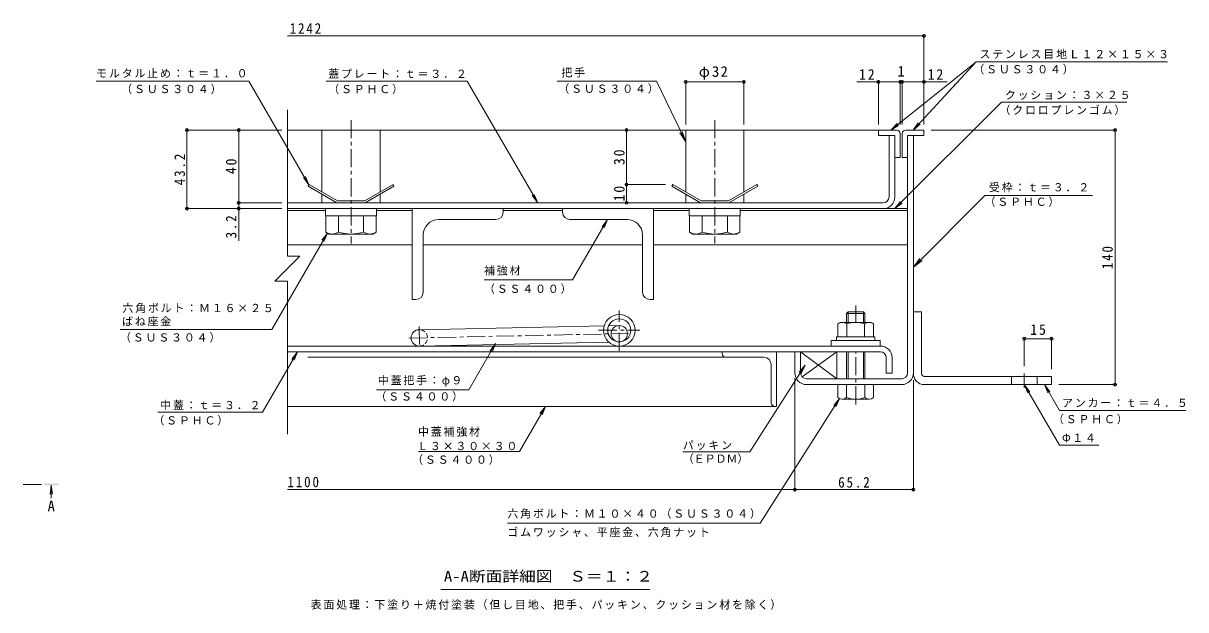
# Model space of a CAD drawing. Units: millimetres at full size; some dimension numbers follow another scale. Extents: x -524 to 544, y -392 to 335.
# Drawn here: x -95 to 544, y 13 to 335 of the extents above; entities that cross this region are included whole.
import ezdxf
from ezdxf.enums import TextEntityAlignment as Align

# ---------------------------------------------------------------- set-up
doc = ezdxf.new("R2010")
doc.units = ezdxf.units.MM
doc.header["$LTSCALE"] = 2
doc.header["$PDMODE"] = 32
doc.header["$PDSIZE"] = 1.6
doc.linetypes.add('CHAIN1', pattern=[8, 5, -1, 1, -1])
doc.linetypes.add('DASHED1', pattern=[1.8, 1.2, -0.6])
for name, color, linetype, lineweight in [('0-2_仕上', 3, 'Continuous', 9), ('0-5_寸法', 7, 'DASHED1', 9), ('D-1', 2, 'Continuous', 9), ('D-2', 3, 'Continuous', 9), ('D-3', 4, 'Continuous', 9), ('D-5', 7, 'Continuous', 9), ('D-6', 6, 'Continuous', 9), ('D-7', 5, 'Continuous', 5), ('D-9', 134, 'Continuous', 5), ('D-A', 3, 'Continuous', 9), ('D-B', 6, 'Continuous', 9), ('D-C', 2, 'Continuous', 9), ('D-E', 3, 'Continuous', 9), ('D-F', 7, 'Continuous', 9)]:
    doc.layers.add(name, color=color, linetype=linetype, lineweight=lineweight)
doc.styles.add('ＭＳ ゴシック', font='')
doc.styles.get('ＭＳ ゴシック').set_extended_font_data('MS Gothic')

msp = doc.modelspace()

# ---------------------------------------------------------------- linework, layer by layer
at = {"layer": '0-2_仕上', "color": 4, "linetype": 'CHAIN1'}
msp.add_line((-95.493, 81.712), (-84.094, 81.712), dxfattribs=at)
at = {"layer": '0-2_仕上', "color": 4}
for q in [(-80.747, 76.354), (-79.442, 76.354), (-80.094, 74.191)]:
    msp.add_line((-80.094, 81.312), q, dxfattribs=at)
msp.add_solid([(-76.094, 81.312), (-76.094, 82.112), (-84.094, 81.312), (-84.094, 82.112)], dxfattribs=at)
at = {"layer": 'D-1'}
for p, q in [((390.746, 143.018), (390.746, 273.618)), ((393.946, 143.018), (393.946, 273.618)), ((331.946, 143.018), (331.946, 154.618)), ((335.146, 139.818), (387.546, 139.818)), ((335.146, 136.618), (357.246, 136.618)), ((387.546, 136.618), (367.246, 136.618))]:
    msp.add_line(p, q, dxfattribs=at)
msp.add_lwpolyline([(328.746, 143.018), (328.746, 154.618), (331.946, 154.618)], dxfattribs=at)
for centre, radius, start, end in [((335.146, 143.018), 6.4, 180, 270), ((335.146, 143.018), 3.2, 180, 270), ((387.546, 143.018), 3.2, 270, 0), ((387.546, 143.018), 6.4, 270, 0)]:
    msp.add_arc(centre, radius, start, end, dxfattribs=at)
at = {"layer": 'D-2'}
for p, q in [((383.746, 273.618), (380.546, 273.618)), ((380.546, 239.818), (380.546, 273.618)), ((383.746, 239.818), (383.746, 273.618)), ((377.346, 236.618), (49.746, 236.618)), ((49.746, 233.418), (377.346, 233.418))]:
    msp.add_line(p, q, dxfattribs=at)
at = {"layer": 'D-2', "linetype": 'CHAIN1'}
for p, q in [((232.246, 155.12), (232.246, 177.316)), ((220.897, 166.468), (243.594, 166.468))]:
    msp.add_line(p, q, dxfattribs=at)
at = {"layer": 'D-2'}
for radius in [8.65, 6.35]:
    msp.add_circle((232.246, 166.468), radius, dxfattribs=at)
for radius in [3.2, 6.4]:
    msp.add_arc((377.346, 239.818), radius, 270, 0, dxfattribs=at)
at = {"layer": 'D-3'}
for p, q in [((374.746, 276.618), (49.746, 276.618)), ((384.746, 276.618), (374.746, 276.618)), ((374.746, 276.618), (374.746, 273.618)), ((389.746, 276.618), (399.746, 276.618)), ((399.746, 276.618), (399.746, 273.618)), ((386.746, 274.618), (386.746, 261.618)), ((387.746, 274.618), (387.746, 261.618)), ((399.746, 273.618), (390.746, 273.618)), ((390.746, 261.618), (390.746, 273.618)), ((383.746, 261.618), (386.746, 261.618)), ((390.746, 261.618), (387.746, 261.618)), ((76.978, 236.618), (61.157, 245.752)), ((107.834, 246.618), (92.246, 237.618)), ((108.334, 245.752), (92.514, 236.618)), ((107.834, 246.618), (108.334, 245.752)), ((261.657, 246.618), (261.157, 245.752)), ((261.157, 245.752), (276.978, 236.618)), ((261.657, 246.618), (277.246, 237.618)), ((307.834, 246.618), (292.246, 237.618)), ((308.334, 245.752), (292.514, 236.618)), ((307.834, 246.618), (308.334, 245.752)), ((76.978, 236.618), (92.514, 236.618)), ((77.246, 237.618), (92.246, 237.618)), ((276.978, 236.618), (292.514, 236.618)), ((277.246, 237.618), (292.246, 237.618))]:
    msp.add_line(p, q, dxfattribs=at)
for points in [[(374.746, 273.618), (383.746, 273.618), (383.746, 261.618)], [(77.246, 237.618), (61.657, 246.618), (61.157, 245.752)]]:
    msp.add_lwpolyline(points, dxfattribs=at)
for centre, start, end in [((384.746, 274.618), 0, 90), ((389.746, 274.618), 90, 180)]:
    msp.add_arc(centre, 2, start, end, dxfattribs=at)
at = {"layer": 'D-5'}
for p, q in [((428.455, 314.098), (381.527, 276.618)), ((428.455, 314.098), (393.752, 276.618)), ((428.455, 314.098), (533.624, 314.098)), ((71.15, 303.568), (148.587, 303.568)), ((187.446, 236.618), (148.587, 303.568)), ((252.663, 303.568), (198.012, 303.568)), ((252.663, 303.568), (268.746, 270.15)), ((442.357, 291.972), (383.803, 233.418)), ((442.357, 291.972), (511.265, 291.972)), ((268.746, 270.15), (265.46, 275.171)), ((268.746, 270.15), (266.872, 275.85)), ((381.529, 276.619), (384.995, 280.222)), ((381.529, 276.619), (385.809, 279.202)), ((393.752, 276.618), (396.641, 280.699)), ((393.752, 276.618), (397.599, 279.812)), ((61.594, 246.507), (59.67, 251.122)), ((187.446, 236.618), (184.393, 240.578)), ((187.446, 236.618), (185.522, 241.233)), ((383.803, 233.418), (386.847, 237.385)), ((433.225, 240.695), (393.946, 201.28)), ((433.225, 240.695), (492.493, 240.695)), ((383.803, 233.418), (387.77, 236.462)), ((225.802, 227.418), (222.749, 223.458)), ((71.784, 219.973), (68.74, 216.007)), ((393.946, 201.28), (397.59, 206.046)), ((393.946, 201.28), (398.699, 204.941)), ((206.565, 194.276), (157.854, 194.276)), ((41.136, 166.89), (-42.261, 166.89)), ((36.077, 121.453), (55.327, 154.618)), ((55.327, 154.618), (52.274, 150.658)), ((55.327, 154.618), (53.403, 150.003)), ((164.248, 159.148), (161.195, 155.188)), ((164.248, 159.148), (162.324, 154.533)), ((304.098, 99.593), (334.443, 147.214)), ((334.443, 147.214), (331.229, 143.385)), ((334.443, 147.214), (332.329, 142.683)), ((454.946, 136.618), (456.859, 131.999)), ((454.946, 136.618), (457.99, 132.651)), ((454.946, 136.618), (474.228, 103.22)), ((466.005, 136.618), (474.228, 122.376)), ((466.005, 136.618), (467.919, 131.999)), ((466.005, 136.618), (469.049, 132.651)), ((309.654, 60.392), (353.336, 128.943)), ((353.336, 128.943), (350.122, 125.113)), ((353.336, 128.943), (351.223, 124.412)), ((-21.467, 121.453), (36.077, 121.453)), ((177.305, 99.829), (191.694, 124.618)), ((191.694, 124.618), (188.641, 120.658)), ((191.694, 124.618), (189.77, 120.003)), ((474.228, 122.376), (543.716, 122.376)), ((474.228, 103.22), (495.839, 103.22)), ((121.843, 99.829), (177.305, 99.829)), ((267.184, 99.593), (304.098, 99.593)), ((170.708, 60.392), (309.654, 60.392)), ((249.048, 23.95), (134.048, 23.95))]:
    msp.add_line(p, q, dxfattribs=at)
for points in [[(-55.312, 303.568), (28.475, 303.568), (61.594, 246.507), (58.541, 250.467)], [(206.565, 194.276), (225.802, 227.418), (223.877, 222.803)], [(41.136, 166.89), (71.784, 219.973), (69.87, 215.354)], [(98.769, 133.765), (149.515, 133.765), (164.248, 159.148)]]:
    msp.add_lwpolyline(points, dxfattribs=at)
at = {"layer": 'D-6'}
for p, q in [((390.746, 255.417), (390.746, 252.417)), ((49.746, 233.418), (390.746, 233.418)), ((49.746, 232.418), (70.746, 232.418)), ((98.746, 232.418), (118.412, 232.418)), ((168.412, 232.418), (201.079, 232.418)), ((251.079, 232.418), (270.746, 232.418)), ((298.746, 232.418), (390.746, 232.418)), ((49.746, 213.418), (118.412, 213.418)), ((124.412, 213.418), (245.079, 213.418)), ((251.079, 213.418), (390.746, 213.418)), ((122.152, 166.817), (223.958, 168.946)), ((226.421, 168.997), (232.152, 169.117)), ((122.34, 157.819), (226.506, 159.997)), ((232.246, 160.117), (232.34, 160.119)), ((331.946, 154.618), (331.946, 143.018)), ((332.849, 140.789), (351.946, 154.618))]:
    msp.add_line(p, q, dxfattribs=at)
at = {"layer": 'D-6', "linetype": 'CHAIN1'}
for p, q in [((122.114, 168.618), (122.364, 156.643)), ((116.542, 162.199), (237.302, 164.724))]:
    msp.add_line(p, q, dxfattribs=at)
at = {"layer": 'D-6'}
msp.add_lwpolyline([(335.146, 139.818), (351.946, 139.818), (351.946, 154.618), (331.946, 154.618), (351.946, 139.818)], dxfattribs=at)
msp.add_circle((232.246, 164.618), 4.5, dxfattribs=at)
msp.add_arc((122.246, 162.318), 4.5, 90, 270, dxfattribs=at)
at = {"layer": 'D-6', "linetype": 'DASHED1'}
msp.add_arc((122.246, 162.318), 4.5, 270, 90, dxfattribs=at)
at = {"layer": 'D-7', "linetype": 'CHAIN1'}
for p, q in [((362.246, 170.818), (362.246, 180.151)), ((362.246, 125.74), (362.246, 154.618))]:
    msp.add_line(p, q, dxfattribs=at)
at = {"layer": 'D-7'}
for p, q in [((358.058, 176.618), (357.246, 175.806)), ((367.246, 175.806), (357.246, 175.806)), ((357.246, 170.818), (357.246, 175.806)), ((366.434, 176.618), (358.058, 176.618)), ((358.058, 170.818), (358.058, 176.618)), ((366.434, 176.618), (367.246, 175.806)), ((366.434, 170.818), (366.434, 176.618)), ((367.246, 175.806), (367.246, 171.118)), ((367.246, 175.806), (367.246, 170.818)), ((357.246, 154.618), (357.246, 139.818)), ((358.058, 139.818), (358.058, 154.618)), ((366.434, 139.818), (366.434, 154.618)), ((367.246, 154.618), (367.246, 139.818)), ((372.046, 136.618), (352.446, 136.618)), ((352.446, 129.513), (352.446, 136.618)), ((357.246, 136.618), (357.246, 129.513)), ((367.246, 136.618), (367.246, 129.513)), ((372.046, 129.513), (372.046, 136.618)), ((369.646, 128.618), (354.846, 128.618))]:
    msp.add_line(p, q, dxfattribs=at)
at = {"layer": 'D-7', "color": 2, "lineweight": 9}
for p, q in [((352.431, 170.059), (353.746, 170.818)), ((352.431, 170.059), (352.431, 162.818)), ((370.746, 170.818), (353.746, 170.818)), ((357.338, 170.059), (357.338, 162.818)), ((367.153, 170.059), (367.153, 162.818))]:
    msp.add_line(p, q, dxfattribs=at)
at = {"layer": 'D-7', "color": 134}
for p, q in [((348.746, 160.818), (348.746, 157.818)), ((348.746, 160.818), (375.746, 160.818)), ((375.746, 160.818), (375.746, 157.818)), ((348.746, 157.818), (375.746, 157.818))]:
    msp.add_line(p, q, dxfattribs=at)
at = {"layer": 'D-7', "color": 6, "lineweight": 9}
for p, q in [((351.746, 162.818), (351.746, 160.818)), ((351.746, 160.818), (372.746, 160.818))]:
    msp.add_line(p, q, dxfattribs=at)
at = {"layer": 'D-7', "color": 2, "lineweight": 9}
msp.add_lwpolyline([(370.746, 170.818), (372.061, 170.059), (372.061, 162.818), (352.431, 162.818)], dxfattribs=at)
at = {"layer": 'D-7', "color": 6, "lineweight": 9}
msp.add_lwpolyline([(351.746, 162.818), (372.746, 162.818), (372.746, 160.818)], dxfattribs=at)
at = {"layer": 'D-7', "color": 2, "lineweight": 9}
for centre, radius, start, end in [((355.327, 165.042), 5.793, 94.38438, 120), ((354.731, 165.978), 4.842, 57.42749, 88.18784), ((362.246, 154.577), 16.241, 72.41188, 107.5881), ((369.76, 165.978), 4.842, 91.81215, 122.57249), ((369.164, 165.042), 5.793, 59.99998, 85.6156)]:
    msp.add_arc(centre, radius, start, end, dxfattribs=at)
at = {"layer": 'D-7'}
for centre, radius, start, end in [((354.846, 132.284), 3.666, 229.1022, 310.89809), ((362.246, 143.034), 14.416, 249.70546, 290.29454), ((369.646, 132.284), 3.666, 229.10191, 310.8978)]:
    msp.add_arc(centre, radius, start, end, dxfattribs=at)
at = {"layer": 'D-9'}
for p, q in [((118.412, 233.418), (118.412, 183.418)), ((168.412, 233.418), (118.412, 233.418)), ((168.412, 231.408), (168.412, 233.418)), ((201.079, 233.418), (251.079, 233.418)), ((201.079, 231.408), (201.079, 233.418)), ((251.079, 233.418), (251.079, 183.418)), ((132.912, 227.418), (164.422, 227.418)), ((236.579, 227.418), (205.069, 227.418)), ((124.412, 218.918), (124.412, 187.408)), ((245.079, 218.918), (245.079, 187.408)), ((120.422, 183.418), (118.412, 183.418)), ((249.07, 183.418), (251.079, 183.418))]:
    msp.add_line(p, q, dxfattribs=at)
for centre, radius, start, end in [((164.412, 231.418), 4, 270.13706, 359.86294), ((205.079, 231.418), 4, 180.13706, 269.86294), ((132.912, 218.918), 8.5, 90, 180), ((236.579, 218.918), 8.5, 0, 90), ((120.412, 187.418), 4, 270.13706, 359.86294), ((249.079, 187.418), 4, 180.13706, 269.86294)]:
    msp.add_arc(centre, radius, start, end, dxfattribs=at)
at = {"layer": 'D-A'}
for p, q in [((375.846, 157.818), (49.746, 157.818)), ((49.746, 154.618), (375.846, 154.618)), ((379.046, 151.418), (379.046, 142.818)), ((382.246, 151.418), (382.246, 142.818)), ((379.046, 142.818), (382.246, 142.818))]:
    msp.add_line(p, q, dxfattribs=at)
for radius in [6.4, 3.2]:
    msp.add_arc((375.846, 151.418), radius, 0, 90, dxfattribs=at)
at = {"layer": 'D-B'}
for p, q in [((288.746, 154.618), (61.051, 154.618)), ((288.746, 154.618), (318.746, 154.618)), ((288.746, 153.618), (288.746, 154.618)), ((318.746, 154.618), (318.746, 124.618)), ((290.746, 151.618), (61.051, 151.618)), ((290.746, 151.618), (311.746, 151.618)), ((315.746, 126.618), (315.746, 147.618)), ((317.746, 124.618), (49.746, 124.618)), ((317.746, 124.618), (318.746, 124.618))]:
    msp.add_line(p, q, dxfattribs=at)
for centre, radius, start, end in [((290.746, 153.618), 2, 180, 270), ((311.746, 147.618), 4, 0, 90), ((317.746, 126.618), 2, 180, 270)]:
    msp.add_arc(centre, radius, start, end, dxfattribs=at)
at = {"layer": 'D-C', "linetype": 'CHAIN1'}
for p, q in [((84.746, 282.153), (84.746, 214.292)), ((284.746, 282.153), (284.746, 214.292))]:
    msp.add_line(p, q, dxfattribs=at)
at = {"layer": 'D-C'}
for p, q in [((68.746, 276.618), (68.746, 242.525)), ((68.746, 276.618), (100.746, 276.618)), ((100.746, 276.618), (100.746, 242.525)), ((268.746, 276.618), (268.746, 242.525)), ((268.746, 276.618), (300.746, 276.618)), ((300.746, 276.618), (300.746, 242.525)), ((68.746, 241.371), (68.746, 236.618)), ((68.746, 236.618), (100.746, 236.618)), ((100.746, 241.371), (100.746, 236.618)), ((268.746, 241.371), (268.746, 236.618)), ((268.746, 236.618), (300.746, 236.618)), ((300.746, 241.371), (300.746, 236.618))]:
    msp.add_line(p, q, dxfattribs=at)
at = {"layer": 'D-C', "color": 134, "lineweight": 5}
for p, q in [((70.746, 233.418), (70.746, 229.418)), ((70.746, 233.418), (98.746, 233.418)), ((98.746, 233.418), (98.746, 229.418)), ((270.746, 233.418), (270.746, 229.418)), ((270.746, 233.418), (298.746, 233.418)), ((298.746, 233.418), (298.746, 229.418)), ((70.746, 229.418), (98.746, 229.418)), ((270.746, 229.418), (298.746, 229.418))]:
    msp.add_line(p, q, dxfattribs=at)
at = {"layer": 'D-C', "color": 5, "lineweight": 5}
for p, q in [((70.889, 229.418), (70.889, 220.49)), ((98.602, 229.418), (70.889, 229.418)), ((77.817, 220.49), (77.817, 229.418)), ((91.674, 220.49), (91.674, 229.418)), ((98.602, 220.49), (98.602, 229.418)), ((270.889, 229.418), (270.889, 220.49)), ((298.602, 229.418), (270.889, 229.418)), ((277.817, 220.49), (277.817, 229.418)), ((291.674, 220.49), (291.674, 229.418)), ((298.602, 220.49), (298.602, 229.418)), ((72.746, 219.418), (70.889, 220.49)), ((272.746, 219.418), (270.889, 220.49))]:
    msp.add_line(p, q, dxfattribs=at)
for points in [[(72.746, 219.418), (96.746, 219.418), (98.602, 220.49)], [(272.746, 219.418), (296.746, 219.418), (298.602, 220.49)]]:
    msp.add_lwpolyline(points, dxfattribs=at)
for centre, radius, start, end in [((74.979, 227.573), 8.179, 240, 265.61574), ((74.137, 226.251), 6.837, 271.81354, 302.57069), ((84.746, 242.346), 22.928, 252.41203, 287.58795), ((95.354, 226.251), 6.837, 237.42929, 268.18645), ((94.513, 227.573), 8.179, 274.38425, 299.99998), ((274.979, 227.573), 8.179, 240, 265.61574), ((274.137, 226.251), 6.837, 271.81354, 302.57069), ((284.746, 242.346), 22.928, 252.41203, 287.58795), ((295.354, 226.251), 6.837, 237.42929, 268.18645), ((294.513, 227.573), 8.179, 274.38425, 299.99998)]:
    msp.add_arc(centre, radius, start, end, dxfattribs=at)
at = {"layer": 'D-E'}
for p, q in [((393.946, 176.619), (393.946, 143.018)), ((393.946, 176.619), (398.446, 176.619)), ((398.446, 142.618), (398.446, 176.619)), ((399.946, 141.118), (469.946, 141.118)), ((447.946, 136.618), (447.946, 141.118)), ((461.946, 136.618), (461.946, 141.118)), ((469.946, 141.118), (469.946, 136.618)), ((469.946, 136.618), (399.946, 136.618))]:
    msp.add_line(p, q, dxfattribs=at)
at = {"layer": 'D-E', "linetype": 'CHAIN1'}
msp.add_line((454.946, 134.871), (454.946, 142.761), dxfattribs=at)
at = {"layer": 'D-E'}
for radius, start in [(6, 176.17647), (1.5, 180.00027)]:
    msp.add_arc((399.946, 142.618), radius, start, 270, dxfattribs=at)
at = {"layer": 'D-F'}
for p, q in [((399.746, 328.415), (49.746, 328.415)), ((399.746, 279.618), (399.746, 329.415)), ((268.745, 279.617), (268.745, 304.142)), ((268.745, 303.142), (300.746, 303.142)), ((300.746, 279.617), (300.746, 304.142)), ((362.833, 303.143), (386.746, 303.143)), ((374.746, 279.618), (374.746, 304.143)), ((386.746, 279.618), (386.746, 304.143)), ((386.746, 303.143), (387.746, 303.143)), ((387.746, 279.618), (387.746, 304.143)), ((387.746, 303.143), (412.616, 303.143)), ((49.746, 287.77), (49.746, 207.266)), ((46.746, 276.618), (-6.083, 276.618)), ((-5.483, 233.418), (-5.483, 276.618)), ((23.016, 236.618), (23.016, 276.618)), ((236.215, 246.618), (236.215, 276.618)), ((505.471, 276.618), (403.746, 276.618)), ((504.871, 136.618), (504.871, 276.618)), ((235.615, 246.618), (257.657, 246.618)), ((236.215, 236.618), (236.215, 246.618)), ((46.746, 236.618), (22.016, 236.618)), ((23.016, 233.418), (23.016, 236.618)), ((-6.083, 233.418), (46.746, 233.418)), ((23.016, 233.418), (23.016, 215.715)), ((56.627, 207.266), (42.864, 193.503)), ((49.746, 207.266), (56.627, 207.266)), ((49.746, 193.503), (42.864, 193.503)), ((49.746, 193.503), (49.746, 109.311)), ((454.946, 162.468), (454.946, 146.761)), ((454.946, 161.868), (469.946, 161.868)), ((469.946, 162.468), (469.946, 145.118)), ((328.745, 140.018), (328.745, 77.839)), ((393.946, 78.239), (393.946, 139.018)), ((505.471, 136.618), (473.946, 136.618)), ((328.745, 78.839), (49.746, 78.839)), ((328.745, 78.839), (393.946, 78.839))]:
    msp.add_line(p, q, dxfattribs=at)
for p in [(399.746, 328.415), (268.745, 303.142), (300.746, 303.142), (374.746, 303.143), (386.746, 303.143), (387.746, 303.143), (399.746, 303.143), (-5.483, 276.618), (23.016, 276.618), (236.215, 276.618), (504.871, 276.618), (236.215, 246.618), (23.016, 236.618), (236.215, 236.618), (-5.483, 233.418), (23.016, 233.418), (454.946, 161.868), (469.946, 161.868), (504.871, 136.618), (328.745, 78.839), (393.946, 78.839)]:
    msp.add_point(p, dxfattribs=at)

# ---------------------------------------------------------------- texts
at = {"layer": '0-5_寸法', "color": 2, "style": 'ＭＳ ゴシック'}
msp.add_text('A', height=5.865, dxfattribs=at).set_placement((-82.094, 65.172), align=Align.BOTTOM_LEFT)
at = {"layer": 'D-5', "style": 'ＭＳ ゴシック'}
msp.add_text('（ＥＰＤＭ）', height=4.399, dxfattribs=at).set_placement((267.184, 92.281), align=Align.BOTTOM_LEFT)
at = {"layer": 'D-5', "color": 2, "style": 'ＭＳ ゴシック', "width": 1.15}
msp.add_text('A-A断面詳細図\u3000Ｓ＝１：２', height=5.865, dxfattribs=at).set_placement((135.798, 26.45), align=Align.BOTTOM_LEFT)
at = {"layer": 'D-5', "char_height": 4.399, "attachment_point": 7, "style": 'ＭＳ ゴシック'}
for s, insert in [('\\T1.17;ステンレス目地Ｌ１２×１５×３', (430.294, 315.731)), ('\\T1.17;モルタル止め：ｔ＝１．０', (-55.391, 305.369)), ('\\T1.17;蓋プレート：ｔ＝３．２', (72.217, 305.078)), ('\\T1.17;把手', (200.431, 305.536)), ('\\T1.17;（ＳＵＳ３０４）', (426.926, 307.243)), ('\\T1.17;（ＳＵＳ３０４）', (-41.604, 296.387)), ('\\T1.17;（ＳＰＨＣ）', (72.217, 296.344)), ('\\T1.17;（ＳＵＳ３０４）', (198.749, 296.555)), ('\\T1.17;クッション：３×２５', (444.268, 293.237)), ('\\T1.17;（クロロプレンゴム）', (441.304, 284.817)), ('\\T1.17;受枠：ｔ＝３．２', (435.525, 242.406)), ('\\T1.17;（ＳＰＨＣ）', (433.093, 234.377)), ('\\T1.17;補強材', (157.854, 196.571)), ('\\T1.17;（ＳＳ４００）', (157.854, 186.467)), ('\\T1.17;六角ボルト：Ｍ１６×２５', (-40.955, 175.961)), ('\\T1.17;ばね座金', (-41.165, 168.616)), ('\\T1.17;（ＳＵＳ３０４）', (-42.261, 159.717)), ('\\T1.17;中蓋把手：φ９', (99.513, 135.542)), ('\\T1.17;中蓋：ｔ＝３．２', (-20.181, 122.592)), ('\\T1.17;（ＳＳ４００）', (98.184, 127.234)), ('\\T1.17;アンカー：ｔ＝４．５', (475.689, 124.08)), ('\\T1.17;（ＳＰＨＣ）', (-23.916, 114.08)), ('\\T1.17;（ＳＰＨＣ）', (470.693, 114.76)), ('\\T1.17;中蓋補強材', (121.586, 107.928)), ('\\T1.17;Φ１４', (475.689, 104.924)), ('\\T1.17;Ｌ３×３０×３０', (121.116, 100.49)), ('\\T1.17;パッキン', (267.184, 100.559)), ('\\T1.17;（ＳＳ４００）', (118.348, 92.463)), ('\\T1.17;六角ボルト：Ｍ１０×４０（ＳＵＳ３０４）', (170.708, 62.796)), ('\\T1.17;ゴムワッシャ、平座金、六角ナット', (170.708, 52.631)), ('\\T1.17;表面処理：下塗り＋焼付塗装（但し目地、把手、パッキン、クッション材を除く）', (62.548, 12.724))]:
    msp.add_mtext(s, dxfattribs=dict(at, insert=insert))
at = {"layer": 'D-F', "color": 2, "style": 'ＭＳ ゴシック'}
msp.add_text('1', height=5.865, dxfattribs=at).set_placement((385.246, 304.343), align=Align.BOTTOM_LEFT)
at = {"layer": 'D-F', "color": 2, "char_height": 5.865, "attachment_point": 7, "style": 'ＭＳ ゴシック'}
for s, insert in [('\\T1.28;\\W0.9;1242', (50.98, 329.615)), ('\\T1.19;φ32', (275.996, 304.342)), ('\\T1.27;\\W0.95;12', (364.053, 304.343)), ('\\T1.27;\\W0.95;12', (401.801, 304.343)), ('\\T1.27;\\W0.95;15', (458.196, 163.868)), ('\\T1.28;\\W0.9;1100', (49.746, 80.039)), ('\\T1.28;\\W0.9;65.2', (352.595, 79.839))]:
    msp.add_mtext(s, dxfattribs=dict(at, insert=insert))
at = {"layer": 'D-F', "color": 2, "char_height": 5.865, "attachment_point": 7, "rotation": 90, "style": 'ＭＳ ゴシック'}
for s, insert in [('\\T1.28;\\W0.9;43.2', (-6.483, 246.268)), ('\\T1.27;\\W0.95;30', (235.215, 257.368)), ('\\T1.27;\\W0.95;40', (21.816, 252.368)), ('\\T1.27;\\W0.95;10', (235.215, 237.368)), ('\\T1.27;\\W0.9;3.2', (21.816, 217.025)), ('\\T1.27;\\W0.9;140', (503.671, 200.118))]:
    msp.add_mtext(s, dxfattribs=dict(at, insert=insert))

doc.saveas('drawing.dxf')
